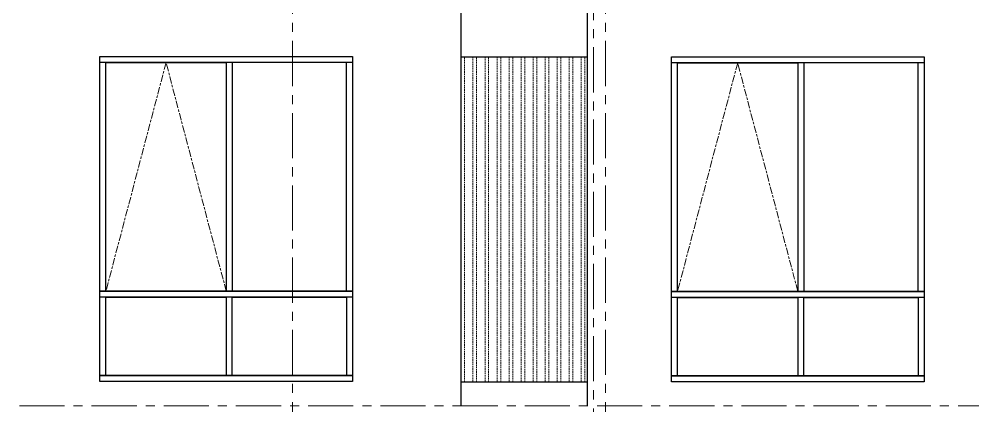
# Model space of a CAD drawing. Header units: millimetres. Extents: x -100356 to 314685, y 446 to 1273965.
# Drawn here: x 201382 to 209308, y 243086 to 246300 of the extents above; entities that cross this region are included whole.
import ezdxf
from ezdxf.xclip import XClip

# ---------------------------------------------------------------- set-up
doc = ezdxf.new("R2010")
doc.units = ezdxf.units.MM
doc.header["$XCLIPFRAME"] = 2
for name, pattern in [('20180221 BF$0$Core - tb$0$HIDDEN2', [0.1875, 0.125, -0.0625]), ('section$0$CENTER', [2, 1.25, -0.25, 0.25, -0.25]), ('section$0$Kume - Grid Line', [10.5, 6, -1.25, 2, -1.25])]:
    doc.linetypes.add(name, pattern=pattern)
for name, color, linetype, lineweight in [('@LOUVER', 35, 'Continuous', 13), ('section$0$A-_ANOT----_D', 7, 'Continuous', 5), ('section$0$A-_FLORLEVL_E', 7, 'Continuous', 5), ('section$0$NKC_TRUC', 8, 'section$0$CENTER', 13)]:
    doc.layers.add(name, color=color, linetype=linetype, lineweight=lineweight)
doc.layers.add('NAM', color=3, linetype='Continuous')
doc.layers.add('STR', color=7, linetype='Continuous')

# ---------------------------------------------------------------- blocks, each defined once
blk = doc.blocks.new('section$0$grid section')
at = {"layer": 'section$0$NKC_TRUC', "ltscale": 300}
blk.add_line((-141943.8707620346, 78500.00000000006), (0, 78500.00000000006), dxfattribs=at)
blk = doc.blocks.new('wd01 - 2400x2200')
at = {"layer": 'NAM'}
for points in [[(-100, -1050.000000000029), (2600.000000000116, -1050.000000000029), (2600.000000000116, 1049.999999999971), (-100, 1049.999999999971)], [(-50, 1049.999999999971), (-100, 1049.999999999971), (-100, -1050.000000000029), (-50, -1050.000000000029)], [(650, 1049.999999999971), (600, 1049.999999999971), (600, -1050.000000000029), (650, -1050.000000000029)], [(2600.000000000116, 1049.999999999971), (2550.000000000116, 1049.999999999971), (2550.000000000116, -1050.000000000029), (2600.000000000116, -1050.000000000029)], [(-50, 49.9999999999709), (600, 49.9999999999709), (600, 999.9999999999709), (-50, 999.9999999999709)], [(2550.000000000116, 49.9999999999709), (650, 49.9999999999709), (650, 999.9999999999709), (2550.000000000116, 999.9999999999709)], [(600, -2.91038304567337e-11), (-50, -2.91038304567337e-11), (-50, -1000.000000000029), (600, -1000.000000000029)], [(2550.000000000116, -2.91038304567337e-11), (650, -2.91038304567337e-11), (650, -1000.000000000029), (2550.000000000116, -1000.000000000029)]]:
    blk.add_lwpolyline(points, close=True, dxfattribs=at)
for points, elevation in [([(-50, 1049.999999999971), (-50, -1050.000000000029)], -6.889417565665842e-05), ([(2550.000000000116, 1049.999999999971), (2550.000000000116, -1050.000000000029)], 5.04594617858133e-07)]:
    blk.add_lwpolyline(points, dxfattribs=dict(at, elevation=elevation))
for points in [[(600, 1049.999999999971), (600, -1050.000000000029)], [(650, 1049.999999999971), (650, -1050.000000000029)]]:
    blk.add_lwpolyline(points, dxfattribs=at)
at = {"layer": 'section$0$A-_ANOT----_D', "color": 8, "linetype": 'section$0$Kume - Grid Line', "ltscale": 10}
blk.add_lwpolyline([(650, -2.91038304567337e-11), (2550.000000000116, -500.0000000000291), (650, -1000.000000000029)], dxfattribs=at)
blk = doc.blocks.new('louver 2700')
at = {"layer": '@LOUVER', "linetype": '20180221 BF$0$Core - tb$0$HIDDEN2', "ltscale": 100}
blk.add_lwpolyline([(0, 0), (30, 0), (30, 2700), (0, 2700)], close=True, dxfattribs=at)
blk = doc.blocks.new('*U596')
at = {"layer": '@LOUVER', "ltscale": 0.5}
blk.add_blockref('louver 2700', (-15, -1350), dxfattribs=at)
blk = doc.blocks.new('*U597')
at = {"layer": '@LOUVER', "color": 0, "linetype": 'ByBlock', "lineweight": -2}
for p in [(0, 0), (100, 0), (200, 0), (300, 0), (400, 0), (500, 0), (600, 0), (700, 0), (800, 0), (900, 0), (1000, 0)]:
    blk.add_blockref('*U596', p, dxfattribs=at)
blk = doc.blocks.new('unit elevation 2')
at = {"layer": 'NAM', "elevation": 1.04373681160016e-06}
for points in [[(-17849.93949292251, -200.0000000000582), (-18899.46466523857, -200.0000000000582)], [(-17849.93949292251, -2900.000000000058), (-18899.46466523857, -2900.000000000058)]]:
    blk.add_lwpolyline(points, dxfattribs=at)
at = {"layer": 'STR', "elevation": 5.391421937420133e-07}
blk.add_lwpolyline([(-18899.46466523857, -3300.000000000058), (-18899.46466523857, -1.164153218269348e-10)], dxfattribs=at)
at = {"layer": 'STR'}
blk.add_lwpolyline([(-17849.93949292251, -3300.000000000058), (-17849.93949292251, -1.164153218269348e-10)], dxfattribs=at)
at = {"layer": '@LOUVER', "rotation": 180}
blk.add_blockref('*U597', (-17864.93949292251, -1550.000000000058, 1.04373681160016e-06), dxfattribs=at)
at = {"layer": 'NAM', "xscale": -1, "rotation": 90}
for p in [(-20649.46560630426, -300.1851080015185, 7.914395026710865e-07), (-15899.3581638732, -302.2935387642938, 1.043736811600146e-06)]:
    blk.add_blockref('wd01 - 2400x2200', p, dxfattribs=at)
blk = doc.blocks.new('elevation 2')
at = {"layer": 'section$0$NKC_TRUC', "ltscale": 300}
for p, q in [((263664.5240889503, 661353.1287414185, 6.706806565628018e-05), (263664.5240889502, 772473.7602410108, 6.706806565628018e-05)), ((266264.5240889503, 661353.1287414185, 6.706806565628018e-05), (266264.5240889502, 772473.7602410108, 6.706806565628018e-05)), ((263764.5240889503, 659005.803298431, 6.706806565628018e-05), (263764.5240889502, 770126.4347980233, 6.706806565628018e-05))]:
    blk.add_line(p, q, dxfattribs=at)
at = {"layer": 'NAM'}
blk.add_blockref('unit elevation 2', (282714.5894830274, 689585.5137074483, 6.81027361539873e-05), dxfattribs=at)
at = {"layer": 'section$0$A-_FLORLEVL_E'}
ref = blk.add_blockref('section$0$grid section', (168667.902586061, 768085.5137074483, 1.582879005342607e-06), dxfattribs=dict(at, rotation=179.9999999999999))
XClip(ref).set_block_clipping_path([(-119666.1420795996, -2828.011258746905), (13434.162033715023, 108709.48435904487)])

msp = doc.modelspace()

# ---------------------------------------------------------------- block references
at = {"layer": 'NAM', "rotation": 180}
msp.add_blockref('elevation 2', (469918.6954856532, 932671.5028082561, -1.582879005342607e-06), dxfattribs=at)

doc.saveas('drawing.dxf')
